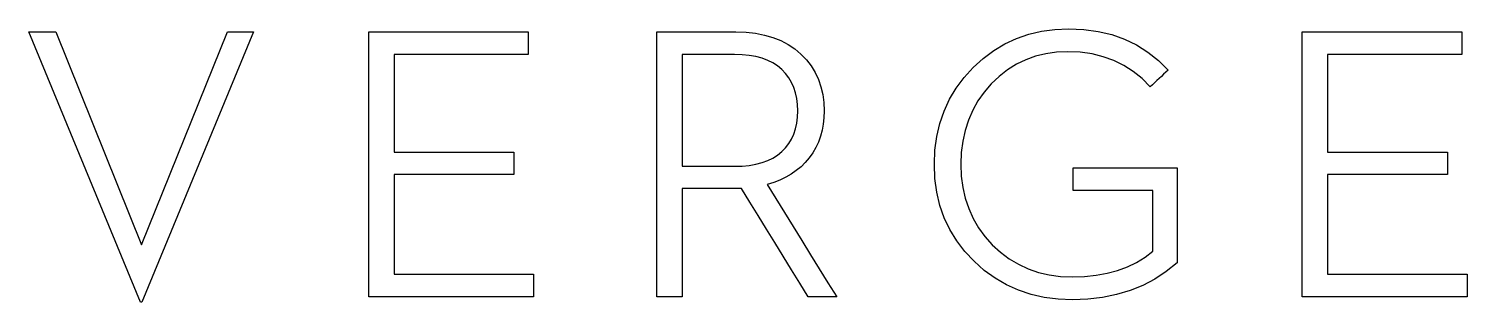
# Model space of a CAD drawing. Extents: x 1.6 to 46.7, y 2.2 to 10.7.
import ezdxf

# ---------------------------------------------------------------- set-up
doc = ezdxf.new("R2010")
doc.units = 0
doc.layers.add('Layer_1', color=7, linetype='CONTINUOUS')

msp = doc.modelspace()

# ---------------------------------------------------------------- linework, layer by layer
at = {"layer": 'Layer_1', "color": 7}
for points in [[(5.142508, 2.171403), (1.643404, 10.632651), (2.496844, 10.632651), (5.179084, 3.963627), (7.873516, 10.632651), (8.69038, 10.632651), (5.191276, 2.171403)], [(12.301249, 2.342091), (12.301249, 10.632651), (17.299969, 10.632651), (17.299969, 9.925515), (13.093729, 9.925515), (13.093729, 6.865323), (16.848865, 6.865323), (16.848865, 6.170379), (13.093729, 6.170379), (13.093729, 3.049227), (17.470657, 3.049227), (17.470657, 2.342091)], [(22.130028, 5.731467), (22.130028, 5.307797), (22.130028, 4.884117), (22.130028, 4.460448), (22.130028, 4.036779), (22.130028, 3.613109), (22.130028, 3.189429), (22.130028, 2.76576), (22.130028, 2.342091), (22.030966, 2.342091), (21.931905, 2.342091), (21.832844, 2.342091), (21.733782, 2.342091), (21.634721, 2.342091), (21.53566, 2.342091), (21.436598, 2.342091), (21.337537, 2.342091), (21.337537, 3.378411), (21.337537, 4.414731), (21.337537, 5.451051), (21.337537, 6.487371), (21.337537, 7.523691), (21.337537, 8.560011), (21.337537, 9.596331), (21.337537, 10.632651), (21.646909, 10.632651), (21.956281, 10.632651), (22.265653, 10.632651), (22.575025, 10.632651), (22.884397, 10.632651), (23.193769, 10.632651), (23.503141, 10.632651), (23.812513, 10.632651), (24.129696, 10.621771), (24.428971, 10.589237), (24.710339, 10.534944), (24.973801, 10.458891), (25.219356, 10.361184), (25.447003, 10.241749), (25.656743, 10.100587), (25.848577, 9.937707), (26.020027, 9.757877), (26.168618, 9.565845), (26.294347, 9.361632), (26.397216, 9.145227), (26.477227, 8.916629), (26.534379, 8.675829), (26.568672, 8.422848), (26.580107, 8.157675), (26.572747, 7.948128), (26.550741, 7.746197), (26.514069, 7.551883), (26.462731, 7.365195), (26.396725, 7.186123), (26.316053, 7.014677), (26.220704, 6.850848), (26.11069, 6.694635), (25.987338, 6.548139), (25.851986, 6.413461), (25.704633, 6.290581), (25.54528, 6.17952), (25.373925, 6.08032), (25.19057, 5.992853), (24.995212, 5.917227), (24.787853, 5.85344), (25.060649, 5.414528), (25.333445, 4.975616), (25.606241, 4.536704), (25.879037, 4.097792), (26.151833, 3.65888), (26.424629, 3.219968), (26.697425, 2.781056), (26.970221, 2.342144), (26.858999, 2.342144), (26.747747, 2.342144), (26.636496, 2.342144), (26.525244, 2.342144), (26.413991, 2.342144), (26.30274, 2.342144), (26.191488, 2.342144), (26.080236, 2.342144), (25.818108, 2.765813), (25.55598, 3.189483), (25.293852, 3.613163), (25.031724, 4.036832), (24.769596, 4.460501), (24.507468, 4.884171), (24.24534, 5.307851), (23.983212, 5.73152), (23.751564, 5.73152), (23.519916, 5.73152), (23.288268, 5.73152), (23.05662, 5.73152), (22.824972, 5.73152), (22.593324, 5.73152), (22.361676, 5.73152)], [(34.360641, 2.244555), (33.909725, 2.263435), (33.477478, 2.319968), (33.063903, 2.414261), (32.668997, 2.546272), (32.292761, 2.716011), (31.935194, 2.923467), (31.596295, 3.16864), (31.276065, 3.451531), (30.984597, 3.762997), (30.731993, 4.093899), (30.518252, 4.444224), (30.343373, 4.813984), (30.207357, 5.203179), (30.110205, 5.611797), (30.051911, 6.039851), (30.032477, 6.487339), (30.051527, 6.932064), (30.108679, 7.357931), (30.203933, 7.764928), (30.337281, 8.153067), (30.508731, 8.522357), (30.718281, 8.872779), (30.965933, 9.204341), (31.251685, 9.517045), (31.565057, 9.801365), (31.895573, 10.047787), (32.243235, 10.256288), (32.608042, 10.42688), (32.989994, 10.559563), (33.389091, 10.654283), (33.805334, 10.711136), (34.238725, 10.730123), (34.714213, 10.709963), (35.165316, 10.649376), (35.592034, 10.548363), (35.994369, 10.407008), (36.372321, 10.22528), (36.725889, 10.003157), (37.055074, 9.74064), (37.359877, 9.437749), (37.289776, 9.372256), (37.219675, 9.306763), (37.149573, 9.241269), (37.079472, 9.175776), (37.009371, 9.110283), (36.939269, 9.044789), (36.869168, 8.979296), (36.799067, 8.913803), (36.542651, 9.170976), (36.267186, 9.393867), (35.972673, 9.582453), (35.65911, 9.736757), (35.326499, 9.856779), (34.974837, 9.942539), (34.604125, 9.993952), (34.214363, 10.011125), (33.86222, 9.995445), (33.525129, 9.948299), (33.203087, 9.869685), (32.896096, 9.759669), (32.604155, 9.618219), (32.327264, 9.445344), (32.065422, 9.241024), (31.818629, 9.00528), (31.594316, 8.745909), (31.399911, 8.470741), (31.235415, 8.179755), (31.100828, 7.872949), (30.996145, 7.550336), (30.921372, 7.211915), (30.876508, 6.857685), (30.861553, 6.487637), (30.876988, 6.117589), (30.923281, 5.76336), (31.000433, 5.424939), (31.108446, 5.102325), (31.247319, 4.79552), (31.417055, 4.504533), (31.617653, 4.229355), (31.849114, 3.969984), (32.104383, 3.73424), (32.376416, 3.529931), (32.665213, 3.357056), (32.970773, 3.215605), (33.293099, 3.105589), (33.632189, 3.026976), (33.988045, 2.979829), (34.360666, 2.964149), (34.744142, 2.976736), (35.108186, 3.014496), (35.452799, 3.077323), (35.777982, 3.165323), (36.083733, 3.278485), (36.370055, 3.416789), (36.636947, 3.580235), (36.88441, 3.768832), (36.88441, 4.006571), (36.88441, 4.24432), (36.88441, 4.482069), (36.88441, 4.719808), (36.88441, 4.957557), (36.88441, 5.195296), (36.88441, 5.433035), (36.88441, 5.670784), (36.571965, 5.670784), (36.259546, 5.670784), (35.947125, 5.670784), (35.634705, 5.670784), (35.322285, 5.670784), (35.009866, 5.670784), (34.697445, 5.670784), (34.385025, 5.670784), (34.385025, 5.759211), (34.385025, 5.847637), (34.385025, 5.936064), (34.385025, 6.024491), (34.385025, 6.112917), (34.385025, 6.201344), (34.385025, 6.289771), (34.385025, 6.378197), (34.791933, 6.378197), (35.198841, 6.378197), (35.605749, 6.378197), (36.012657, 6.378197), (36.419565, 6.378197), (36.826474, 6.378197), (37.233381, 6.378197), (37.640289, 6.378197), (37.640289, 6.006347), (37.640289, 5.634485), (37.640289, 5.262624), (37.640289, 4.890773), (37.640289, 4.518912), (37.640289, 4.147061), (37.640289, 3.7752), (37.640289, 3.403349), (37.303673, 3.131883), (36.946102, 2.896619), (36.567579, 2.697547), (36.168101, 2.534667), (35.747668, 2.407989), (35.306282, 2.317536), (34.843939, 2.263243)], [(41.56814, 2.342048), (41.56814, 10.632608), (46.56686, 10.632608), (46.56686, 9.925472), (42.36062, 9.925472), (42.36062, 6.86528), (46.115756, 6.86528), (46.115756, 6.170336), (42.36062, 6.170336), (42.36062, 3.049184), (46.737548, 3.049184), (46.737548, 2.342048)], [(22.130028, 6.426411), (22.334244, 6.426411), (22.53846, 6.426411), (22.742675, 6.426411), (22.946892, 6.426411), (23.151107, 6.426411), (23.355324, 6.426411), (23.55954, 6.426411), (23.763756, 6.426411), (24.003024, 6.433877), (24.227052, 6.455317), (24.43584, 6.491051), (24.629388, 6.541077), (24.807696, 6.605397), (24.970764, 6.684011), (25.118592, 6.776917), (25.25118, 6.884075), (25.368337, 7.004), (25.469873, 7.135157), (25.555793, 7.277557), (25.626086, 7.4312), (25.680764, 7.596075), (25.719814, 7.772192), (25.743249, 7.959552), (25.751036, 8.158144), (25.743249, 8.359787), (25.719814, 8.550197), (25.680764, 8.729355), (25.626086, 8.89728), (25.555793, 9.053963), (25.469873, 9.199413), (25.368337, 9.333621), (25.25118, 9.456587), (25.118592, 9.566603), (24.970764, 9.661963), (24.807696, 9.742603), (24.629388, 9.808629), (24.43584, 9.859936), (24.227052, 9.896629), (24.003024, 9.918603), (23.763756, 9.926069), (23.55954, 9.926069), (23.355324, 9.926069), (23.151107, 9.926069), (22.946892, 9.926069), (22.742675, 9.926069), (22.53846, 9.926069), (22.334244, 9.926069), (22.130028, 9.926069), (22.130028, 9.488683), (22.130028, 9.051296), (22.130028, 8.613909), (22.130028, 8.176512), (22.130028, 7.739125), (22.130028, 7.301739), (22.130028, 6.864352)]]:
    msp.add_lwpolyline(points, close=True, dxfattribs=at)

doc.saveas('drawing.dxf')
